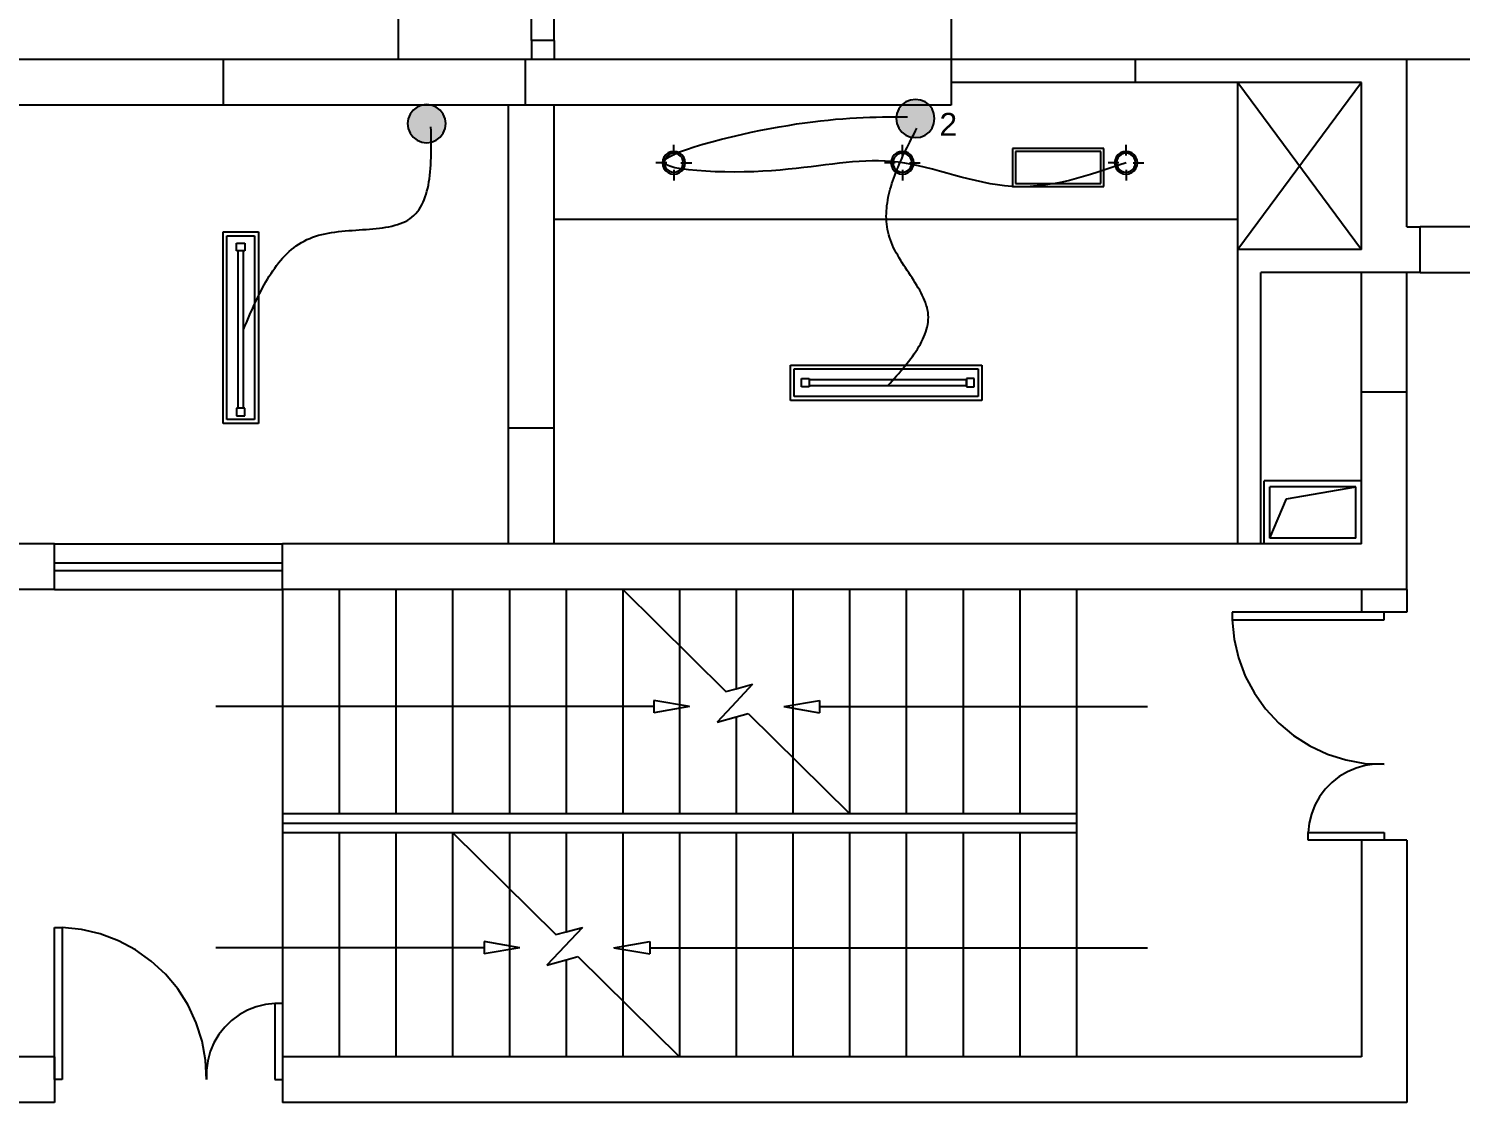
# Model space of a CAD drawing. Header units: centimetres. Extents: x 1966 to 8787, y 7398 to 12383.
# Drawn here: x 2579 to 3333, y 8679 to 9245 of the extents above; entities that cross this region are included whole.
import ezdxf

# ---------------------------------------------------------------- set-up
doc = ezdxf.new("R2010")
doc.units = ezdxf.units.CM
doc.styles.get("Standard").update_dxf_attribs({"font": 'arial.ttf', "height": 10})

# ---------------------------------------------------------------- blocks, each defined once
blk = doc.blocks.new('單極開關')
h = blk.add_hatch(color=256)
h.dxf.hatch_style = 1
h.paths.add_polyline_path([(8.73, 15.12), (7.13, 17.21), (5.04, 18.81), (2.61, 19.81), (0, 20.16), (-2.61, 19.81), (-5.04, 18.81), (-7.13, 17.21), (-8.73, 15.12), (-9.74, 12.69), (-10.08, 10.08), (-9.74, 7.47), (-8.73, 5.04), (-7.13, 2.95), (-5.04, 1.35), (-2.61, 0.34), (0, 0), (2.61, 0.34), (5.04, 1.35), (7.13, 2.95), (8.73, 5.04), (9.74, 7.47), (10.08, 10.08), (9.74, 12.69)])
for p, q in [((-8.73, 15.12), (-9.74, 12.69)), ((-7.13, 17.21), (-8.73, 15.12)), ((-5.04, 18.81), (-7.13, 17.21)), ((-2.61, 19.81), (-5.04, 18.81)), ((0, 20.16), (-2.61, 19.81)), ((2.61, 19.81), (0, 20.16)), ((5.04, 18.81), (2.61, 19.81)), ((7.13, 17.21), (5.04, 18.81)), ((8.73, 15.12), (7.13, 17.21)), ((9.74, 12.69), (8.73, 15.12)), ((-9.74, 12.69), (-10.08, 10.08)), ((-10.08, 10.08), (-9.74, 7.47)), ((10.08, 10.08), (9.74, 12.69)), ((9.74, 7.47), (10.08, 10.08)), ((-9.74, 7.47), (-8.73, 5.04)), ((-8.73, 5.04), (-7.13, 2.95)), ((-7.13, 2.95), (-5.04, 1.35)), ((-5.04, 1.35), (-2.61, 0.34)), ((-2.61, 0.34), (0, 0)), ((0, 0), (2.61, 0.34)), ((2.61, 0.34), (5.04, 1.35)), ((5.04, 1.35), (7.13, 2.95)), ((7.13, 2.95), (8.73, 5.04)), ((8.73, 5.04), (9.74, 7.47))]:
    blk.add_line(p, q)
blk = doc.blocks.new('雙極開關')
h = blk.add_hatch(color=256)
h.dxf.hatch_style = 1
h.paths.add_polyline_path([(8.73, 15.12), (7.13, 17.21), (5.04, 18.81), (2.61, 19.81), (0, 20.16), (-2.61, 19.81), (-5.04, 18.81), (-7.13, 17.21), (-8.73, 15.12), (-9.74, 12.69), (-10.08, 10.08), (-9.74, 7.47), (-8.73, 5.04), (-7.13, 2.95), (-5.04, 1.35), (-2.61, 0.34), (0, 0), (2.61, 0.34), (5.04, 1.35), (7.13, 2.95), (8.73, 5.04), (9.74, 7.47), (10.08, 10.08), (9.74, 12.69)])
for p, q in [((-8.73, 15.12), (-9.74, 12.69)), ((-7.13, 17.21), (-8.73, 15.12)), ((-5.04, 18.81), (-7.13, 17.21)), ((-2.61, 19.81), (-5.04, 18.81)), ((0, 20.16), (-2.61, 19.81)), ((2.61, 19.81), (0, 20.16)), ((5.04, 18.81), (2.61, 19.81)), ((7.13, 17.21), (5.04, 18.81)), ((8.73, 15.12), (7.13, 17.21)), ((9.74, 12.69), (8.73, 15.12)), ((-9.74, 12.69), (-10.08, 10.08)), ((-10.08, 10.08), (-9.74, 7.47)), ((10.08, 10.08), (9.74, 12.69)), ((9.74, 7.47), (10.08, 10.08)), ((-9.74, 7.47), (-8.73, 5.04)), ((-8.73, 5.04), (-7.13, 2.95)), ((-7.13, 2.95), (-5.04, 1.35)), ((-5.04, 1.35), (-2.61, 0.34)), ((-2.61, 0.34), (0, 0)), ((0, 0), (2.61, 0.34)), ((2.61, 0.34), (5.04, 1.35)), ((5.04, 1.35), (7.13, 2.95)), ((7.13, 2.95), (8.73, 5.04)), ((8.73, 5.04), (9.74, 7.47))]:
    blk.add_line(p, q)
blk.add_text('2', height=12).set_placement((12.62, 1.03))

msp = doc.modelspace()

# ---------------------------------------------------------------- linework, layer by layer
for p, q in [((2773.97, 9228.29), (2773.97, 9534.29)), ((2843.97, 9238.29), (2843.97, 9325.29)), ((2855.97, 9238.29), (2855.97, 9325.29)), ((3064.97, 9325.29), (3064.97, 9228.29)), ((2843.97, 9238.29), (2843.97, 9228.29)), ((2855.97, 9238.29), (2843.97, 9238.29)), ((2855.97, 9238.29), (2855.97, 9228.29)), ((2681.97, 9228.29), (2513.97, 9228.29)), ((2681.97, 9204.29), (2681.97, 9228.29)), ((2773.97, 9228.29), (2681.97, 9228.29)), ((2840.97, 9228.29), (2773.97, 9228.29)), ((2840.97, 9204.29), (2840.97, 9228.29)), ((2843.97, 9228.29), (2840.97, 9228.29)), ((2855.97, 9228.29), (2843.97, 9228.29)), ((2934.97, 9228.29), (2855.97, 9228.29)), ((3064.97, 9228.29), (2934.97, 9228.29)), ((3161.97, 9228.29), (3064.97, 9228.29)), ((3064.97, 9228.29), (3064.97, 9216.29)), ((3304.97, 9228.29), (3161.97, 9228.29)), ((3161.97, 9216.29), (3161.97, 9228.29)), ((3480.97, 9228.29), (3304.97, 9228.29)), ((3304.97, 9140.29), (3304.97, 9228.29)), ((3161.97, 9216.29), (3064.97, 9216.29)), ((3064.97, 9216.29), (3064.97, 9204.29)), ((3215.97, 9216.29), (3161.97, 9216.29)), ((3280.97, 9216.29), (3215.97, 9128.29)), ((3215.97, 9216.29), (3280.97, 9128.29)), ((3280.97, 9216.29), (3215.97, 9216.29)), ((3215.97, 9144.29), (3215.97, 9216.29)), ((3280.97, 9128.29), (3280.97, 9216.29)), ((2681.97, 9204.29), (2550.97, 9204.29)), ((2831.97, 9204.29), (2681.97, 9204.29)), ((2831.97, 9034.29), (2831.97, 9204.29)), ((2840.97, 9204.29), (2831.97, 9204.29)), ((2855.97, 9204.29), (2840.97, 9204.29)), ((3064.97, 9204.29), (2855.97, 9204.29)), ((2855.97, 9144.29), (2855.97, 9204.29)), ((2996.25, 9196.08), (3000.23, 9196.5)), ((3000.23, 9196.5), (3004.11, 9196.87)), ((3004.11, 9196.87), (3007.88, 9197.18)), ((3007.88, 9197.18), (3011.57, 9197.44)), ((3011.57, 9197.44), (3015.18, 9197.66)), ((3015.18, 9197.66), (3018.71, 9197.83)), ((3018.71, 9197.83), (3022.17, 9197.96)), ((3022.17, 9197.96), (3025.58, 9198.06)), ((3025.58, 9198.06), (3028.93, 9198.13)), ((3028.93, 9198.13), (3032.24, 9198.18)), ((3032.24, 9198.18), (3035.5, 9198.2)), ((3035.5, 9198.2), (3038.74, 9198.21)), ((3038.74, 9198.21), (3041.96, 9198.2)), ((2791.16, 9190.75), (2791.1, 9192.82)), ((2791.21, 9188.69), (2791.16, 9190.75)), ((2949.3, 9187.67), (2954.54, 9188.88)), ((2954.54, 9188.88), (2959.74, 9190.02)), ((2959.74, 9190.02), (2964.83, 9191.07)), ((2964.83, 9191.07), (2969.75, 9192.04)), ((2969.75, 9192.04), (2974.52, 9192.91)), ((2974.52, 9192.91), (2979.13, 9193.69)), ((2979.13, 9193.69), (2983.61, 9194.4)), ((2983.61, 9194.4), (2987.95, 9195.03)), ((2987.95, 9195.03), (2992.16, 9195.59)), ((2992.16, 9195.59), (2996.25, 9196.08)), ((3044.69, 9187.83), (3045.45, 9189.3)), ((3045.45, 9189.3), (3046.2, 9190.77)), ((3046.2, 9190.77), (3046.96, 9192.24)), ((2791.25, 9186.65), (2791.21, 9188.69)), ((2791.28, 9184.62), (2791.25, 9186.65)), ((2791.29, 9182.6), (2791.28, 9184.62)), ((2791.28, 9180.6), (2791.29, 9182.6)), ((2918.98, 9180), (2918.98, 9183.41)), ((2925.62, 9181.05), (2929.74, 9182.4)), ((2929.74, 9182.4), (2934.25, 9183.75)), ((2934.25, 9183.75), (2939.07, 9185.09)), ((2939.07, 9185.09), (2944.12, 9186.4)), ((2944.12, 9186.4), (2949.3, 9187.67)), ((3039.32, 9180), (3039.32, 9183.41)), ((3041.03, 9180.48), (3041.75, 9181.95)), ((3041.75, 9181.95), (3042.47, 9183.42)), ((3042.47, 9183.42), (3043.21, 9184.89)), ((3043.21, 9184.89), (3043.95, 9186.36)), ((3043.95, 9186.36), (3044.69, 9187.83)), ((3145.33, 9181.48), (3097.33, 9181.48)), ((3097.33, 9181.48), (3097.33, 9161.48)), ((3145.33, 9161.48), (3145.33, 9181.48)), ((3157.07, 9180), (3157.07, 9183.41)), ((2791.03, 9172.86), (2791.13, 9174.75)), ((2791.13, 9174.75), (2791.21, 9176.68)), ((2791.21, 9176.68), (2791.25, 9178.63)), ((2791.25, 9178.63), (2791.28, 9180.6)), ((2912.98, 9174), (2909.57, 9174)), ((2913.18, 9175.55), (2912.98, 9174)), ((2912.98, 9174), (2913.18, 9172.45)), ((2913.98, 9174), (2912.98, 9174)), ((2913.78, 9177), (2913.18, 9175.55)), ((2914.74, 9178.24), (2913.78, 9177)), ((2914.15, 9175.3), (2913.98, 9174)), ((2915.24, 9174), (2913.98, 9174)), ((2913.98, 9174), (2914.15, 9172.71)), ((2913.99, 9174.86), (2914.84, 9175.98)), ((2914.06, 9173.84), (2913.99, 9174.86)), ((2915.07, 9172.92), (2914.06, 9173.84)), ((2914.65, 9176.5), (2914.15, 9175.3)), ((2915.44, 9177.54), (2914.65, 9176.5)), ((2915.98, 9179.2), (2914.74, 9178.24)), ((2914.84, 9175.98), (2916.51, 9177.17)), ((2916.48, 9178.33), (2915.44, 9177.54)), ((2917.43, 9179.8), (2915.98, 9179.2)), ((2917.69, 9178.83), (2916.48, 9178.33)), ((2916.51, 9177.17), (2918.92, 9178.42)), ((2918.98, 9180), (2917.43, 9179.8)), ((2918.98, 9179), (2917.69, 9178.83)), ((2918.92, 9178.42), (2921.99, 9179.72)), ((2920.53, 9179.8), (2918.98, 9180)), ((2918.98, 9179), (2918.98, 9180)), ((2918.98, 9177.74), (2918.98, 9179)), ((2920.27, 9178.83), (2918.98, 9179)), ((2921.48, 9178.33), (2920.27, 9178.83)), ((2921.98, 9179.2), (2920.53, 9179.8)), ((2922.52, 9177.54), (2921.48, 9178.33)), ((2923.22, 9178.24), (2921.98, 9179.2)), ((2921.99, 9179.72), (2925.62, 9181.05)), ((2923.31, 9176.5), (2922.52, 9177.54)), ((2922.72, 9174), (2923.98, 9174)), ((2924.18, 9177), (2923.22, 9178.24)), ((2923.81, 9175.3), (2923.31, 9176.5)), ((2923.98, 9174), (2923.81, 9175.3)), ((2923.81, 9172.71), (2923.98, 9174)), ((2923.98, 9174), (2924.98, 9174)), ((2924.78, 9175.55), (2924.18, 9177)), ((2924.98, 9174), (2924.78, 9175.55)), ((2924.78, 9172.45), (2924.98, 9174)), ((2924.98, 9174), (2928.39, 9174)), ((3006.13, 9173.75), (3002.55, 9173.33)), ((3009.66, 9174.13), (3006.13, 9173.75)), ((3013.14, 9174.46), (3009.66, 9174.13)), ((3016.59, 9174.72), (3013.14, 9174.46)), ((3020.01, 9174.9), (3016.59, 9174.72)), ((3023.42, 9175), (3020.01, 9174.9)), ((3026.83, 9175), (3023.42, 9175)), ((3030.25, 9174.89), (3026.83, 9175)), ((3033.32, 9174), (3029.92, 9174)), ((3033.69, 9174.66), (3030.25, 9174.89)), ((3033.53, 9175.55), (3033.32, 9174)), ((3033.32, 9174), (3033.53, 9172.45)), ((3034.32, 9174), (3033.32, 9174)), ((3034.13, 9177), (3033.53, 9175.55)), ((3037.16, 9174.3), (3033.69, 9174.66)), ((3035.08, 9178.24), (3034.13, 9177)), ((3034.49, 9175.3), (3034.32, 9174)), ((3034.32, 9174), (3034.49, 9172.71)), ((3035.58, 9174), (3034.32, 9174)), ((3034.99, 9176.5), (3034.49, 9175.3)), ((3035.79, 9177.54), (3034.99, 9176.5)), ((3036.32, 9179.2), (3035.08, 9178.24)), ((3036.82, 9178.33), (3035.79, 9177.54)), ((3037.77, 9179.8), (3036.32, 9179.2)), ((3038.03, 9178.83), (3036.82, 9178.33)), ((3040.67, 9173.79), (3037.16, 9174.3)), ((3037.67, 9173.16), (3038.31, 9174.62)), ((3039.32, 9180), (3037.77, 9179.8)), ((3039.32, 9179), (3038.03, 9178.83)), ((3038.31, 9174.62), (3038.96, 9176.09)), ((3038.96, 9176.09), (3039.64, 9177.55)), ((3040.88, 9179.8), (3039.32, 9180)), ((3039.32, 9179), (3039.32, 9180)), ((3040.62, 9178.83), (3039.32, 9179)), ((3039.32, 9177.74), (3039.32, 9179)), ((3039.64, 9177.55), (3040.33, 9179.02)), ((3040.33, 9179.02), (3041.03, 9180.48)), ((3041.82, 9178.33), (3040.62, 9178.83)), ((3044.24, 9173.14), (3040.67, 9173.79)), ((3042.32, 9179.2), (3040.88, 9179.8)), ((3042.86, 9177.54), (3041.82, 9178.33)), ((3043.57, 9178.24), (3042.32, 9179.2)), ((3043.65, 9176.5), (3042.86, 9177.54)), ((3043.07, 9174), (3044.32, 9174)), ((3044.52, 9177), (3043.57, 9178.24)), ((3044.15, 9175.3), (3043.65, 9176.5)), ((3044.32, 9174), (3044.15, 9175.3)), ((3044.15, 9172.71), (3044.32, 9174)), ((3044.32, 9174), (3045.32, 9174)), ((3045.12, 9175.55), (3044.52, 9177)), ((3045.32, 9174), (3045.12, 9175.55)), ((3045.12, 9172.45), (3045.32, 9174)), ((3045.32, 9174), (3048.73, 9174)), ((3143.73, 9179.88), (3098.93, 9179.88)), ((3098.93, 9179.88), (3098.93, 9163.08)), ((3143.73, 9163.08), (3143.73, 9179.88)), ((3151.07, 9174), (3147.66, 9174)), ((3151.28, 9175.55), (3151.07, 9174)), ((3151.07, 9174), (3151.28, 9172.45)), ((3152.07, 9174), (3151.07, 9174)), ((3151.88, 9177), (3151.28, 9175.55)), ((3152.83, 9178.24), (3151.88, 9177)), ((3152.24, 9175.3), (3152.07, 9174)), ((3153.33, 9174), (3152.07, 9174)), ((3152.07, 9174), (3152.24, 9172.71)), ((3152.74, 9176.5), (3152.24, 9175.3)), ((3153.54, 9177.54), (3152.74, 9176.5)), ((3154.07, 9179.2), (3152.83, 9178.24)), ((3157.07, 9174), (3153.35, 9172.71)), ((3154.57, 9178.33), (3153.54, 9177.54)), ((3155.52, 9179.8), (3154.07, 9179.2)), ((3155.78, 9178.83), (3154.57, 9178.33)), ((3157.07, 9180), (3155.52, 9179.8)), ((3157.07, 9179), (3155.78, 9178.83)), ((3158.62, 9179.8), (3157.07, 9180)), ((3157.07, 9179), (3157.07, 9180)), ((3157.07, 9177.74), (3157.07, 9179)), ((3158.37, 9178.83), (3157.07, 9179)), ((3159.57, 9178.33), (3158.37, 9178.83)), ((3160.07, 9179.2), (3158.62, 9179.8)), ((3160.61, 9177.54), (3159.57, 9178.33)), ((3161.31, 9178.24), (3160.07, 9179.2)), ((3161.4, 9176.5), (3160.61, 9177.54)), ((3160.81, 9174), (3162.07, 9174)), ((3162.27, 9177), (3161.31, 9178.24)), ((3161.9, 9175.3), (3161.4, 9176.5)), ((3162.07, 9174), (3161.9, 9175.3)), ((3161.9, 9172.71), (3162.07, 9174)), ((3162.07, 9174), (3163.07, 9174)), ((3162.87, 9175.55), (3162.27, 9177)), ((3163.07, 9174), (3162.87, 9175.55)), ((3162.87, 9172.45), (3163.07, 9174)), ((3163.07, 9174), (3166.48, 9174)), ((2790.32, 9165.6), (2790.55, 9167.36)), ((2790.55, 9167.36), (2790.74, 9169.16)), ((2790.74, 9169.16), (2790.9, 9170.99)), ((2790.9, 9170.99), (2791.03, 9172.86)), ((2913.18, 9172.45), (2913.78, 9171)), ((2913.78, 9171), (2914.74, 9169.76)), ((2914.15, 9172.71), (2914.65, 9171.5)), ((2914.65, 9171.5), (2915.44, 9170.47)), ((2914.74, 9169.76), (2915.98, 9168.81)), ((2916.95, 9172.11), (2915.07, 9172.92)), ((2915.44, 9170.47), (2916.48, 9169.67)), ((2915.98, 9168.81), (2917.43, 9168.21)), ((2916.48, 9169.67), (2917.69, 9169.17)), ((2919.59, 9171.39), (2916.95, 9172.11)), ((2917.43, 9168.21), (2918.98, 9168)), ((2917.69, 9169.17), (2918.98, 9169)), ((2918.98, 9170.26), (2918.98, 9169)), ((2918.98, 9169), (2920.27, 9169.17)), ((2918.98, 9169), (2918.98, 9168)), ((2918.98, 9168), (2920.53, 9168.21)), ((2918.98, 9168), (2918.98, 9164.59)), ((2922.9, 9170.78), (2919.59, 9171.39)), ((2920.27, 9169.17), (2921.48, 9169.67)), ((2920.53, 9168.21), (2921.98, 9168.81)), ((2921.48, 9169.67), (2922.52, 9170.47)), ((2921.98, 9168.81), (2923.22, 9169.76)), ((2922.52, 9170.47), (2923.31, 9171.5)), ((2926.77, 9170.26), (2922.9, 9170.78)), ((2923.22, 9169.76), (2924.18, 9171)), ((2923.31, 9171.5), (2923.81, 9172.71)), ((2924.18, 9171), (2924.78, 9172.45)), ((2931.1, 9169.84), (2926.77, 9170.26)), ((2935.79, 9169.52), (2931.1, 9169.84)), ((2940.73, 9169.29), (2935.79, 9169.52)), ((2945.83, 9169.16), (2940.73, 9169.29)), ((2950.98, 9169.12), (2945.83, 9169.16)), ((2956.09, 9169.17), (2950.98, 9169.12)), ((2961.05, 9169.3), (2956.09, 9169.17)), ((2965.83, 9169.52), (2961.05, 9169.3)), ((2970.44, 9169.81), (2965.83, 9169.52)), ((2974.89, 9170.16), (2970.44, 9169.81)), ((2979.19, 9170.56), (2974.89, 9170.16)), ((2983.36, 9171), (2979.19, 9170.56)), ((2987.4, 9171.46), (2983.36, 9171)), ((2991.33, 9171.93), (2987.4, 9171.46)), ((2995.16, 9172.41), (2991.33, 9171.93)), ((2998.89, 9172.88), (2995.16, 9172.41)), ((3002.55, 9173.33), (2998.89, 9172.88)), ((3033.53, 9172.45), (3034.13, 9171)), ((3034.13, 9171), (3035.08, 9169.76)), ((3034.49, 9172.71), (3034.99, 9171.5)), ((3034.78, 9165.88), (3035.31, 9167.34)), ((3034.99, 9171.5), (3035.79, 9170.47)), ((3035.08, 9169.76), (3036.32, 9168.81)), ((3035.31, 9167.34), (3035.87, 9168.79)), ((3035.79, 9170.47), (3036.82, 9169.67)), ((3035.87, 9168.79), (3036.44, 9170.25)), ((3036.32, 9168.81), (3037.77, 9168.21)), ((3036.44, 9170.25), (3037.04, 9171.7)), ((3036.82, 9169.67), (3038.03, 9169.17)), ((3037.04, 9171.7), (3037.67, 9173.16)), ((3037.77, 9168.21), (3039.32, 9168)), ((3038.03, 9169.17), (3039.32, 9169)), ((3039.32, 9170.26), (3039.32, 9169)), ((3039.32, 9169), (3040.62, 9169.17)), ((3039.32, 9169), (3039.32, 9168)), ((3039.32, 9168), (3040.88, 9168.21)), ((3039.32, 9168), (3039.32, 9164.59)), ((3040.62, 9169.17), (3041.82, 9169.67)), ((3040.88, 9168.21), (3042.32, 9168.81)), ((3041.82, 9169.67), (3042.86, 9170.47)), ((3042.32, 9168.81), (3043.57, 9169.76)), ((3042.86, 9170.47), (3043.65, 9171.5)), ((3043.57, 9169.76), (3044.52, 9171)), ((3043.65, 9171.5), (3044.15, 9172.71)), ((3047.84, 9172.38), (3044.24, 9173.14)), ((3044.52, 9171), (3045.12, 9172.45)), ((3051.49, 9171.51), (3047.84, 9172.38)), ((3055.18, 9170.57), (3051.49, 9171.51)), ((3058.9, 9169.58), (3055.18, 9170.57)), ((3062.64, 9168.55), (3058.9, 9169.58)), ((3066.42, 9167.52), (3062.64, 9168.55)), ((3070.21, 9166.49), (3066.42, 9167.52)), ((3074.02, 9165.5), (3070.21, 9166.49)), ((3134.71, 9166.69), (3130.97, 9165.65)), ((3138.44, 9167.8), (3134.71, 9166.69)), ((3142.17, 9168.97), (3138.44, 9167.8)), ((3145.9, 9170.19), (3142.17, 9168.97)), ((3149.63, 9171.44), (3145.9, 9170.19)), ((3153.35, 9172.71), (3149.63, 9171.44)), ((3151.28, 9172.45), (3151.88, 9171)), ((3151.88, 9171), (3152.83, 9169.76)), ((3152.24, 9172.71), (3152.74, 9171.5)), ((3152.74, 9171.5), (3153.54, 9170.47)), ((3152.83, 9169.76), (3154.07, 9168.81)), ((3153.54, 9170.47), (3154.57, 9169.67)), ((3154.07, 9168.81), (3155.52, 9168.21)), ((3154.57, 9169.67), (3155.78, 9169.17)), ((3155.52, 9168.21), (3157.07, 9168)), ((3155.78, 9169.17), (3157.07, 9169)), ((3157.07, 9170.26), (3157.07, 9169)), ((3157.07, 9169), (3158.37, 9169.17)), ((3157.07, 9169), (3157.07, 9168)), ((3157.07, 9168), (3158.62, 9168.21)), ((3157.07, 9168), (3157.07, 9164.59)), ((3158.37, 9169.17), (3159.57, 9169.67)), ((3158.62, 9168.21), (3160.07, 9168.81)), ((3159.57, 9169.67), (3160.61, 9170.47)), ((3160.07, 9168.81), (3161.31, 9169.76)), ((3160.61, 9170.47), (3161.4, 9171.5)), ((3161.31, 9169.76), (3162.27, 9171)), ((3161.4, 9171.5), (3161.9, 9172.71)), ((3162.27, 9171), (3162.87, 9172.45)), ((2788.57, 9157.46), (2789.01, 9158.99)), ((2789.01, 9158.99), (2789.4, 9160.57)), ((2789.4, 9160.57), (2789.75, 9162.2)), ((2789.75, 9162.2), (2790.06, 9163.88)), ((2790.06, 9163.88), (2790.32, 9165.6)), ((3032.22, 9157.22), (3032.57, 9158.66)), ((3032.57, 9158.66), (3032.95, 9160.1)), ((3032.95, 9160.1), (3033.36, 9161.54)), ((3033.36, 9161.54), (3033.81, 9162.99)), ((3033.81, 9162.99), (3034.28, 9164.43)), ((3034.28, 9164.43), (3034.78, 9165.88)), ((3077.84, 9164.57), (3074.02, 9165.5)), ((3081.67, 9163.71), (3077.84, 9164.57)), ((3085.5, 9162.95), (3081.67, 9163.71)), ((3089.34, 9162.32), (3085.5, 9162.95)), ((3093.17, 9161.83), (3089.34, 9162.32)), ((3097, 9161.5), (3093.17, 9161.83)), ((3100.81, 9161.36), (3097, 9161.5)), ((3097.33, 9161.48), (3145.33, 9161.48)), ((3098.93, 9163.08), (3143.73, 9163.08)), ((3104.61, 9161.39), (3100.81, 9161.36)), ((3108.4, 9161.6), (3104.61, 9161.39)), ((3112.18, 9161.96), (3108.4, 9161.6)), ((3115.96, 9162.46), (3112.18, 9161.96)), ((3119.72, 9163.09), (3115.96, 9162.46)), ((3123.48, 9163.84), (3119.72, 9163.09)), ((3127.23, 9164.7), (3123.48, 9163.84)), ((3130.97, 9165.65), (3127.23, 9164.7)), ((2785.6, 9150.62), (2786.31, 9151.87)), ((2786.31, 9151.87), (2786.95, 9153.18)), ((2786.95, 9153.18), (2787.55, 9154.55)), ((2787.55, 9154.55), (2788.08, 9155.97)), ((2788.08, 9155.97), (2788.57, 9157.46)), ((3031.05, 9150.09), (3031.2, 9151.51)), ((3031.2, 9151.51), (3031.4, 9152.93)), ((3031.4, 9152.93), (3031.64, 9154.36)), ((3031.64, 9154.36), (3031.91, 9155.79)), ((3031.91, 9155.79), (3032.22, 9157.22)), ((2777.63, 9143.12), (2778.87, 9143.8)), ((2778.87, 9143.8), (2780.04, 9144.55)), ((2780.04, 9144.55), (2781.13, 9145.38)), ((2781.13, 9145.38), (2782.16, 9146.28)), ((2782.16, 9146.28), (2783.12, 9147.26)), ((2783.12, 9147.26), (2784.01, 9148.31)), ((2784.01, 9148.31), (2784.84, 9149.43)), ((2784.84, 9149.43), (2785.6, 9150.62)), ((2855.97, 9144.29), (3215.97, 9144.29)), ((2855.97, 9034.29), (2855.97, 9144.29)), ((3030.85, 9145.85), (3030.87, 9147.26)), ((3030.88, 9144.44), (3030.85, 9145.85)), ((3030.87, 9147.26), (3030.94, 9148.67)), ((3030.96, 9143.04), (3030.88, 9144.44)), ((3030.94, 9148.67), (3031.05, 9150.09)), ((3215.97, 9128.29), (3215.97, 9144.29)), ((2681.68, 9036.77), (2681.68, 9137.57)), ((2681.68, 9137.57), (2700.3, 9137.57)), ((2700.3, 9137.57), (2700.3, 9036.77)), ((2731.99, 9135.84), (2733.65, 9136.27)), ((2733.65, 9136.27), (2735.34, 9136.65)), ((2735.34, 9136.65), (2737.07, 9136.99)), ((2737.07, 9136.99), (2738.82, 9137.28)), ((2738.82, 9137.28), (2740.59, 9137.53)), ((2740.59, 9137.53), (2742.38, 9137.76)), ((2742.38, 9137.76), (2744.19, 9137.95)), ((2744.19, 9137.95), (2746.01, 9138.12)), ((2746.01, 9138.12), (2747.84, 9138.28)), ((2747.84, 9138.28), (2749.67, 9138.41)), ((2749.67, 9138.41), (2751.5, 9138.54)), ((2751.5, 9138.54), (2753.33, 9138.67)), ((2753.33, 9138.67), (2755.15, 9138.79)), ((2755.15, 9138.79), (2756.95, 9138.92)), ((2756.95, 9138.92), (2758.74, 9139.06)), ((2758.74, 9139.06), (2760.52, 9139.21)), ((2760.52, 9139.21), (2762.27, 9139.38)), ((2762.27, 9139.38), (2763.99, 9139.58)), ((2763.99, 9139.58), (2765.68, 9139.8)), ((2765.68, 9139.8), (2767.33, 9140.05)), ((2767.33, 9140.05), (2768.95, 9140.34)), ((2768.95, 9140.34), (2770.53, 9140.67)), ((2770.53, 9140.67), (2772.06, 9141.05)), ((2772.06, 9141.05), (2773.53, 9141.48)), ((2773.53, 9141.48), (2774.96, 9141.96)), ((2774.96, 9141.96), (2776.32, 9142.51)), ((2776.32, 9142.51), (2777.63, 9143.12)), ((3031.08, 9141.64), (3030.96, 9143.04)), ((3031.26, 9140.25), (3031.08, 9141.64)), ((3031.5, 9138.86), (3031.26, 9140.25)), ((3031.78, 9137.48), (3031.5, 9138.86)), ((3032.13, 9136.1), (3031.78, 9137.48)), ((3032.53, 9134.73), (3032.13, 9136.1)), ((3304.97, 9140.29), (3311.97, 9140.29)), ((3431.97, 9140.29), (3311.97, 9140.29)), ((3311.97, 9116.29), (3311.97, 9140.29)), ((2683.68, 9038.77), (2683.68, 9135.57)), ((2683.68, 9135.57), (2698.3, 9135.57)), ((2688.8, 9127.66), (2688.8, 9131.68)), ((2688.8, 9131.68), (2693.14, 9131.68)), ((2693.14, 9131.68), (2693.14, 9127.66)), ((2698.3, 9135.57), (2698.3, 9038.77)), ((2717.7, 9128.27), (2718.95, 9129.28)), ((2718.95, 9129.28), (2720.23, 9130.24)), ((2720.23, 9130.24), (2721.56, 9131.15)), ((2721.56, 9131.15), (2722.92, 9132)), ((2722.92, 9132), (2724.33, 9132.79)), ((2724.33, 9132.79), (2725.77, 9133.52)), ((2725.77, 9133.52), (2727.26, 9134.2)), ((2727.26, 9134.2), (2728.79, 9134.81)), ((2728.79, 9134.81), (2730.37, 9135.35)), ((2730.37, 9135.35), (2731.99, 9135.84)), ((3032.99, 9133.36), (3032.53, 9134.73)), ((3033.51, 9132), (3032.99, 9133.36)), ((3034.09, 9130.64), (3033.51, 9132)), ((3034.71, 9129.28), (3034.09, 9130.64)), ((3035.39, 9127.93), (3034.71, 9129.28)), ((2692.47, 9127.66), (2688.8, 9127.66)), ((2692.47, 9127.66), (2689.47, 9127.66)), ((2689.47, 9127.66), (2689.47, 9044.85)), ((2693.14, 9127.66), (2692.47, 9127.66)), ((2692.47, 9086.25), (2692.47, 9127.66)), ((2709.87, 9119.91), (2710.9, 9121.23)), ((2710.9, 9121.23), (2711.96, 9122.51)), ((2711.96, 9122.51), (2713.04, 9123.75)), ((2713.04, 9123.75), (2714.16, 9124.95)), ((2714.16, 9124.95), (2715.3, 9126.11)), ((2715.3, 9126.11), (2716.48, 9127.21)), ((2716.48, 9127.21), (2717.7, 9128.27)), ((3036.1, 9126.59), (3035.39, 9127.93)), ((3036.86, 9125.25), (3036.1, 9126.59)), ((3037.64, 9123.91), (3036.86, 9125.25)), ((3038.45, 9122.58), (3037.64, 9123.91)), ((3039.28, 9121.25), (3038.45, 9122.58)), ((3040.13, 9119.93), (3039.28, 9121.25)), ((3215.97, 8973.29), (3215.97, 9128.29)), ((3280.97, 9128.29), (3215.97, 9128.29)), ((2705.1, 9112.77), (2706.01, 9114.27)), ((2706.01, 9114.27), (2706.94, 9115.73)), ((2706.94, 9115.73), (2707.89, 9117.15)), ((2707.89, 9117.15), (2708.87, 9118.55)), ((2708.87, 9118.55), (2709.87, 9119.91)), ((3040.99, 9118.6), (3040.13, 9119.93)), ((3041.86, 9117.29), (3040.99, 9118.6)), ((3042.73, 9115.97), (3041.86, 9117.29)), ((3043.59, 9114.66), (3042.73, 9115.97)), ((3044.45, 9113.35), (3043.59, 9114.66)), ((3227.97, 8973.29), (3227.97, 9116.29)), ((3280.97, 9116.29), (3227.97, 9116.29)), ((3304.97, 9116.29), (3280.97, 9116.29)), ((3280.97, 9053.34), (3280.97, 9116.29)), ((3311.97, 9116.29), (3304.97, 9116.29)), ((3304.97, 9053.34), (3304.97, 9116.29)), ((3311.97, 9116.29), (3431.97, 9116.29)), ((2700.84, 9104.93), (2701.66, 9106.54)), ((2701.66, 9106.54), (2702.5, 9108.14)), ((2702.5, 9108.14), (2703.35, 9109.71)), ((2703.35, 9109.71), (2704.22, 9111.25)), ((2704.22, 9111.25), (2705.1, 9112.77)), ((3045.3, 9112.04), (3044.45, 9113.35)), ((3046.12, 9110.74), (3045.3, 9112.04)), ((3046.92, 9109.44), (3046.12, 9110.74)), ((3047.7, 9108.14), (3046.92, 9109.44)), ((3048.44, 9106.84), (3047.7, 9108.14)), ((3049.15, 9105.54), (3048.44, 9106.84)), ((2697.69, 9098.29), (2698.46, 9099.97)), ((2698.46, 9099.97), (2699.24, 9101.64)), ((2699.24, 9101.64), (2700.04, 9103.29)), ((2700.04, 9103.29), (2700.84, 9104.93)), ((3049.81, 9104.25), (3049.15, 9105.54)), ((3050.42, 9102.96), (3049.81, 9104.25)), ((3050.98, 9101.66), (3050.42, 9102.96)), ((3051.48, 9100.37), (3050.98, 9101.66)), ((3051.92, 9099.08), (3051.48, 9100.37)), ((3052.29, 9097.8), (3051.92, 9099.08)), ((2693.94, 9089.72), (2694.68, 9091.45)), ((2694.68, 9091.45), (2695.42, 9093.17)), ((2695.42, 9093.17), (2696.17, 9094.89)), ((2696.17, 9094.89), (2696.93, 9096.59)), ((2696.93, 9096.59), (2697.69, 9098.29)), ((3052.59, 9096.51), (3052.29, 9097.8)), ((3052.81, 9095.22), (3052.59, 9096.51)), ((3052.95, 9093.93), (3052.81, 9095.22)), ((3052.86, 9090.07), (3052.97, 9091.36)), ((3053, 9092.65), (3052.95, 9093.93)), ((3052.97, 9091.36), (3053, 9092.65)), ((2692.47, 9086.25), (2693.2, 9087.99)), ((2692.47, 9044.85), (2692.47, 9086.25)), ((2693.2, 9087.99), (2693.94, 9089.72)), ((3050.7, 9082.36), (3051.22, 9083.64)), ((3051.22, 9083.64), (3051.69, 9084.93)), ((3051.69, 9084.93), (3052.09, 9086.21)), ((3052.09, 9086.21), (3052.42, 9087.5)), ((3052.42, 9087.5), (3052.68, 9088.79)), ((3052.68, 9088.79), (3052.86, 9090.07)), ((3046.41, 9074.64), (3047.24, 9075.93)), ((3047.24, 9075.93), (3048.04, 9077.21)), ((3048.04, 9077.21), (3048.78, 9078.5)), ((3048.78, 9078.5), (3049.47, 9079.78)), ((3049.47, 9079.78), (3050.11, 9081.07)), ((3050.11, 9081.07), (3050.7, 9082.36)), ((3040.63, 9066.94), (3041.67, 9068.22)), ((3041.67, 9068.22), (3042.68, 9069.5)), ((3042.68, 9069.5), (3043.67, 9070.79)), ((3043.67, 9070.79), (3044.62, 9072.07)), ((3044.62, 9072.07), (3045.53, 9073.36)), ((3045.53, 9073.36), (3046.41, 9074.64)), ((2980.4, 9048.87), (2980.4, 9067.5)), ((2980.4, 9067.5), (3081.2, 9067.5)), ((2982.4, 9050.87), (2982.4, 9065.5)), ((2982.4, 9065.5), (3079.2, 9065.5)), ((3035.14, 9060.51), (3036.27, 9061.8)), ((3036.27, 9061.8), (3037.38, 9063.08)), ((3037.38, 9063.08), (3038.48, 9064.37)), ((3038.48, 9064.37), (3039.57, 9065.65)), ((3039.57, 9065.65), (3040.63, 9066.94)), ((3079.2, 9065.5), (3079.2, 9050.87)), ((3081.2, 9067.5), (3081.2, 9048.87)), ((2986.29, 9055.99), (2986.29, 9060.33)), ((2986.29, 9060.33), (2990.31, 9060.33)), ((2990.31, 9055.99), (2986.29, 9055.99)), ((2990.31, 9060.33), (2990.31, 9059.66)), ((3073.12, 9059.66), (2990.31, 9059.66)), ((2990.31, 9059.66), (2990.31, 9056.66)), ((2990.31, 9056.66), (3031.71, 9056.66)), ((2990.31, 9056.66), (2990.31, 9055.99)), ((3031.71, 9056.66), (3032.86, 9057.94)), ((3031.71, 9056.66), (3073.12, 9056.66)), ((3032.86, 9057.94), (3034, 9059.23)), ((3034, 9059.23), (3035.14, 9060.51)), ((3077.14, 9060.33), (3073.12, 9060.33)), ((3073.12, 9060.33), (3073.12, 9059.66)), ((3073.12, 9056.66), (3073.12, 9059.66)), ((3073.12, 9059.66), (3073.12, 9055.99)), ((3073.12, 9055.99), (3077.14, 9055.99)), ((3077.14, 9055.99), (3077.14, 9060.33)), ((3280.97, 9053.34), (3304.97, 9053.34)), ((3280.97, 9006.44), (3280.97, 9053.34)), ((3304.97, 8949.29), (3304.97, 9053.34)), ((3081.2, 9048.87), (2980.4, 9048.87)), ((3079.2, 9050.87), (2982.4, 9050.87)), ((2698.3, 9038.77), (2683.68, 9038.77)), ((2688.8, 9044.85), (2688.8, 9040.83)), ((2689.47, 9044.85), (2688.8, 9044.85)), ((2688.8, 9040.83), (2693.14, 9040.83)), ((2692.47, 9044.85), (2689.47, 9044.85)), ((2693.14, 9044.85), (2692.47, 9044.85)), ((2693.14, 9040.83), (2693.14, 9044.85)), ((2700.3, 9036.77), (2681.68, 9036.77)), ((2855.97, 9034.29), (2831.97, 9034.29)), ((2831.97, 8973.29), (2831.97, 9034.29)), ((2855.97, 8973.29), (2855.97, 9034.29)), ((3280.97, 9006.44), (3229.75, 9006.44)), ((3229.75, 8973.29), (3229.75, 9006.44)), ((3277.97, 9003.44), (3232.75, 9003.44)), ((3232.75, 8976.29), (3232.75, 9003.44)), ((3241.55, 8997.04), (3277.97, 9003.44)), ((3277.97, 8976.29), (3277.97, 9003.44)), ((3280.97, 8973.29), (3280.97, 9006.44)), ((3232.75, 8976.29), (3241.55, 8997.04)), ((2592.97, 8973.29), (2562.97, 8973.29)), ((2592.97, 8973.29), (2712.97, 8973.29)), ((2592.97, 8963.29), (2592.97, 8973.29)), ((2831.97, 8973.29), (2712.97, 8973.29)), ((2712.97, 8963.29), (2712.97, 8973.29)), ((2855.97, 8973.29), (2831.97, 8973.29)), ((3215.97, 8973.29), (2855.97, 8973.29)), ((3227.97, 8973.29), (3215.97, 8973.29)), ((3229.75, 8973.29), (3227.97, 8973.29)), ((3280.97, 8973.29), (3229.75, 8973.29)), ((3277.97, 8976.29), (3232.75, 8976.29)), ((2592.97, 8963.29), (2712.97, 8963.29)), ((2592.97, 8959.29), (2592.97, 8963.29)), ((2712.97, 8959.29), (2712.97, 8963.29)), ((2592.97, 8959.29), (2712.97, 8959.29)), ((2592.97, 8949.29), (2592.97, 8959.29)), ((2712.97, 8949.29), (2712.97, 8959.29)), ((2592.97, 8949.29), (2562.97, 8949.29)), ((2592.97, 8949.29), (2712.97, 8949.29)), ((2712.97, 8949.29), (2712.97, 8831.29)), ((2742.82, 8949.29), (2712.97, 8949.29)), ((2742.82, 8949.29), (2742.82, 8831.29)), ((2772.68, 8949.29), (2742.82, 8949.29)), ((2772.68, 8949.29), (2772.68, 8831.29)), ((2802.54, 8949.29), (2772.68, 8949.29)), ((2802.54, 8949.29), (2802.54, 8831.29)), ((2832.39, 8949.29), (2802.54, 8949.29)), ((2832.39, 8949.29), (2832.39, 8831.29)), ((2862.25, 8949.29), (2832.39, 8949.29)), ((2862.25, 8949.29), (2862.25, 8831.29)), ((2892.11, 8949.29), (2862.25, 8949.29)), ((2892.11, 8949.29), (2946.43, 8895.61)), ((2892.11, 8949.29), (2892.11, 8831.29)), ((2921.97, 8949.29), (2892.11, 8949.29)), ((2921.97, 8949.29), (2921.97, 8831.29)), ((2951.82, 8949.29), (2921.97, 8949.29)), ((2951.82, 8949.29), (2951.82, 8897.08)), ((2981.68, 8949.29), (2951.82, 8949.29)), ((2981.68, 8949.29), (2981.68, 8831.29)), ((3011.54, 8949.29), (2981.68, 8949.29)), ((3011.54, 8949.29), (3011.54, 8831.29)), ((3041.39, 8949.29), (3011.54, 8949.29)), ((3041.39, 8949.29), (3041.39, 8831.29)), ((3071.25, 8949.29), (3041.39, 8949.29)), ((3071.25, 8949.29), (3071.25, 8831.29)), ((3101.11, 8949.29), (3071.25, 8949.29)), ((3101.11, 8949.29), (3101.11, 8831.29)), ((3130.97, 8949.29), (3101.11, 8949.29)), ((3130.97, 8949.29), (3130.97, 8831.29)), ((3280.97, 8949.29), (3130.97, 8949.29)), ((3280.97, 8949.29), (3280.97, 8937.29)), ((3304.97, 8949.29), (3280.97, 8949.29)), ((3304.97, 8949.29), (3304.97, 8937.29)), ((3212.97, 8937.29), (3212.97, 8933.29)), ((3280.97, 8937.29), (3212.97, 8937.29)), ((3212.97, 8933.29), (3292.97, 8933.29)), ((3212.97, 8933.29), (3213.98, 8923.16)), ((3292.97, 8937.29), (3280.97, 8937.29)), ((3304.97, 8937.29), (3280.97, 8937.29)), ((3292.97, 8933.29), (3292.97, 8937.29)), ((3213.98, 8923.16), (3216.3, 8913.25)), ((3216.3, 8913.25), (3219.87, 8903.72)), ((3219.87, 8903.72), (3224.65, 8894.73)), ((2946.43, 8895.61), (2951.82, 8897.08)), ((2951.82, 8897.08), (2960.47, 8899.44)), ((2960.47, 8899.44), (2951.87, 8890.24)), ((2908.52, 8887.64), (2677.92, 8887.64)), ((2908.52, 8890.89), (2908.52, 8887.64)), ((2927.32, 8887.64), (2908.52, 8890.89)), ((2927.32, 8887.64), (2908.52, 8884.44)), ((2908.52, 8887.64), (2908.52, 8884.44)), ((2951.87, 8890.24), (2941.77, 8879.44)), ((2951.82, 8890.29), (2951.87, 8890.24)), ((2976.82, 8887.64), (2995.62, 8890.89)), ((2976.82, 8887.64), (2995.62, 8884.44)), ((2995.62, 8890.89), (2995.62, 8887.64)), ((2995.62, 8887.64), (3168.37, 8887.64)), ((2995.62, 8887.64), (2995.62, 8884.44)), ((3224.65, 8894.73), (3230.54, 8886.42)), ((2941.77, 8879.44), (2951.82, 8882.32)), ((2951.82, 8882.32), (2958.08, 8884.11)), ((2951.82, 8882.32), (2951.82, 8831.29)), ((2958.08, 8884.11), (3011.54, 8831.29)), ((3230.54, 8886.42), (3237.45, 8878.95)), ((3237.45, 8878.95), (3245.27, 8872.43)), ((3245.27, 8872.43), (3253.86, 8866.98)), ((3253.86, 8866.98), (3263.08, 8862.67)), ((3263.08, 8862.67), (3272.78, 8859.59)), ((3272.78, 8859.59), (3282.8, 8857.78)), ((3282.8, 8857.78), (3292.97, 8857.29)), ((3287.97, 8857.29), (3283.01, 8856.63)), ((3292.97, 8857.29), (3287.97, 8857.29)), ((3269.28, 8850.83), (3265.35, 8847.74)), ((3273.59, 8853.37), (3269.28, 8850.83)), ((3278.19, 8855.31), (3273.59, 8853.37)), ((3283.01, 8856.63), (3278.19, 8855.31)), ((3261.87, 8844.16), (3258.89, 8840.15)), ((3265.35, 8847.74), (3261.87, 8844.16)), ((3256.48, 8835.77), (3254.66, 8831.11)), ((3258.89, 8840.15), (3256.48, 8835.77)), ((2712.97, 8831.29), (2742.82, 8831.29)), ((2712.97, 8831.29), (2712.97, 8826.29)), ((2742.82, 8831.29), (2772.68, 8831.29)), ((2772.68, 8831.29), (2802.54, 8831.29)), ((2802.54, 8831.29), (2832.39, 8831.29)), ((2832.39, 8831.29), (2862.25, 8831.29)), ((2862.25, 8831.29), (2892.11, 8831.29)), ((2892.11, 8831.29), (2921.97, 8831.29)), ((2921.97, 8831.29), (2951.82, 8831.29)), ((2951.82, 8831.29), (2981.68, 8831.29)), ((2981.68, 8831.29), (3011.54, 8831.29)), ((3011.54, 8831.29), (3041.39, 8831.29)), ((3041.39, 8831.29), (3071.25, 8831.29)), ((3071.25, 8831.29), (3101.11, 8831.29)), ((3101.11, 8831.29), (3130.97, 8831.29)), ((3130.97, 8831.29), (3130.97, 8826.29)), ((3254.66, 8831.11), (3253.49, 8826.26)), ((2712.97, 8826.29), (3130.97, 8826.29)), ((2712.97, 8826.29), (2712.97, 8821.29)), ((2712.97, 8821.29), (2742.82, 8821.29)), ((2712.97, 8821.29), (2712.97, 8731.29)), ((2742.82, 8821.29), (2742.82, 8703.29)), ((2742.82, 8821.29), (2772.68, 8821.29)), ((2772.68, 8821.29), (2772.68, 8703.29)), ((2772.68, 8821.29), (2802.54, 8821.29)), ((2802.54, 8821.29), (2856.86, 8767.61)), ((2802.54, 8821.29), (2802.54, 8703.29)), ((2802.54, 8821.29), (2832.39, 8821.29)), ((2832.39, 8821.29), (2832.39, 8703.29)), ((2832.39, 8821.29), (2862.25, 8821.29)), ((2862.25, 8821.29), (2862.25, 8769.08)), ((2862.25, 8821.29), (2892.11, 8821.29)), ((2892.11, 8821.29), (2892.11, 8703.29)), ((2892.11, 8821.29), (2921.97, 8821.29)), ((2921.97, 8821.29), (2921.97, 8703.29)), ((2921.97, 8821.29), (2951.82, 8821.29)), ((2951.82, 8821.29), (2951.82, 8703.29)), ((2951.82, 8821.29), (2981.68, 8821.29)), ((2981.68, 8821.29), (2981.68, 8703.29)), ((2981.68, 8821.29), (3011.54, 8821.29)), ((3011.54, 8821.29), (3011.54, 8703.29)), ((3011.54, 8821.29), (3041.39, 8821.29)), ((3041.39, 8821.29), (3041.39, 8703.29)), ((3041.39, 8821.29), (3071.25, 8821.29)), ((3071.25, 8821.29), (3071.25, 8703.29)), ((3071.25, 8821.29), (3101.11, 8821.29)), ((3101.11, 8821.29), (3101.11, 8703.29)), ((3101.11, 8821.29), (3130.97, 8821.29)), ((3130.97, 8826.29), (3130.97, 8821.29)), ((3130.97, 8821.29), (3130.97, 8703.29)), ((3253.49, 8826.26), (3252.97, 8821.29)), ((3252.97, 8817.29), (3252.97, 8821.29)), ((3252.97, 8821.29), (3292.97, 8821.29)), ((3292.97, 8821.29), (3292.97, 8817.29)), ((3280.97, 8817.29), (3252.97, 8817.29)), ((3280.97, 8817.29), (3280.97, 8703.29)), ((3292.97, 8817.29), (3280.97, 8817.29)), ((3304.97, 8817.29), (3292.97, 8817.29)), ((3304.97, 8817.29), (3304.97, 8679.29)), ((2592.97, 8771.29), (2596.97, 8771.29)), ((2592.97, 8703.29), (2592.97, 8771.29)), ((2596.97, 8771.29), (2596.97, 8691.29)), ((2607.09, 8770.27), (2596.97, 8771.29)), ((2617.01, 8767.95), (2607.09, 8770.27)), ((2626.54, 8764.38), (2617.01, 8767.95)), ((2870.89, 8771.44), (2852.19, 8751.44)), ((2856.86, 8767.61), (2862.25, 8769.08)), ((2862.25, 8769.08), (2870.89, 8771.44)), ((2635.53, 8759.61), (2626.54, 8764.38)), ((2643.83, 8753.71), (2635.53, 8759.61)), ((2819.17, 8760.69), (2677.92, 8760.69)), ((2837.97, 8760.69), (2819.17, 8763.94)), ((2819.17, 8763.94), (2819.17, 8760.69)), ((2837.97, 8760.69), (2819.17, 8757.49)), ((2819.17, 8760.69), (2819.17, 8757.49)), ((2887.47, 8760.69), (2906.27, 8763.94)), ((2887.47, 8760.69), (2906.27, 8757.49)), ((2906.27, 8763.94), (2906.27, 8760.69)), ((2906.27, 8760.69), (3168.37, 8760.69)), ((2906.27, 8760.69), (2906.27, 8757.49)), ((2651.3, 8746.8), (2643.83, 8753.71)), ((2852.19, 8751.44), (2862.25, 8754.32)), ((2862.25, 8754.32), (2868.5, 8756.11)), ((2862.25, 8754.32), (2862.25, 8703.29)), ((2868.5, 8756.11), (2921.97, 8703.29)), ((2657.82, 8738.99), (2651.3, 8746.8)), ((2663.28, 8730.39), (2657.82, 8738.99)), ((2667.58, 8721.17), (2663.28, 8730.39)), ((2699.14, 8729.59), (2694.48, 8727.77)), ((2704, 8730.76), (2699.14, 8729.59)), ((2708.97, 8731.29), (2704, 8730.76)), ((2712.97, 8731.29), (2708.97, 8731.29)), ((2708.97, 8731.29), (2708.97, 8691.29)), ((2712.97, 8731.29), (2712.97, 8703.29)), ((2686.09, 8722.38), (2682.51, 8718.9)), ((2690.11, 8725.36), (2686.09, 8722.38)), ((2694.48, 8727.77), (2690.11, 8725.36)), ((2670.66, 8711.47), (2667.58, 8721.17)), ((2679.42, 8714.97), (2676.88, 8710.66)), ((2682.51, 8718.9), (2679.42, 8714.97)), ((2672.47, 8701.45), (2670.66, 8711.47)), ((2676.88, 8710.66), (2674.94, 8706.06)), ((2592.97, 8703.29), (2562.97, 8703.29)), ((2592.97, 8691.29), (2592.97, 8703.29)), ((2592.97, 8703.29), (2592.97, 8679.29)), ((2672.97, 8691.29), (2672.47, 8701.45)), ((2673.62, 8701.24), (2672.96, 8696.28)), ((2674.94, 8706.06), (2673.62, 8701.24)), ((2712.97, 8703.29), (2712.97, 8691.29)), ((2742.82, 8703.29), (2712.97, 8703.29)), ((2772.68, 8703.29), (2742.82, 8703.29)), ((2802.54, 8703.29), (2772.68, 8703.29)), ((2832.39, 8703.29), (2802.54, 8703.29)), ((2862.25, 8703.29), (2832.39, 8703.29)), ((2892.11, 8703.29), (2862.25, 8703.29)), ((2921.97, 8703.29), (2892.11, 8703.29)), ((2951.82, 8703.29), (2921.97, 8703.29)), ((2981.68, 8703.29), (2951.82, 8703.29)), ((3011.54, 8703.29), (2981.68, 8703.29)), ((3041.39, 8703.29), (3011.54, 8703.29)), ((3071.25, 8703.29), (3041.39, 8703.29)), ((3101.11, 8703.29), (3071.25, 8703.29)), ((3130.97, 8703.29), (3101.11, 8703.29)), ((3280.97, 8703.29), (3130.97, 8703.29)), ((2596.97, 8691.29), (2592.97, 8691.29)), ((2672.96, 8696.28), (2672.97, 8691.29)), ((2708.97, 8691.29), (2712.97, 8691.29)), ((2712.97, 8691.29), (2712.97, 8679.29)), ((2592.97, 8679.29), (2538.97, 8679.29)), ((3304.97, 8679.29), (2712.97, 8679.29))]:
    msp.add_line(p, q)

# ---------------------------------------------------------------- block references
for name, p in [('單極開關', (2788.84, 9184.51)), ('雙極開關', (3046.21, 9187.21))]:
    msp.add_blockref(name, p)

doc.saveas('drawing.dxf')
